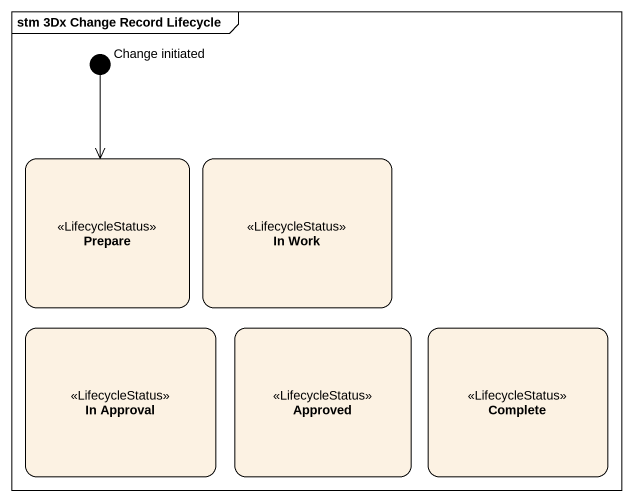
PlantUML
@startuml
mainframe stm 3Dx Change Record Lifecycle
hide empty description
state "Change initiated" as Change_initiated <<start>>
state Prepare <<LifecycleStatus>>
state "In Work" as In_Work <<LifecycleStatus>>
state "In Approval" as In_Approval <<LifecycleStatus>>
state Approved <<LifecycleStatus>>
state Complete <<LifecycleStatus>>
Change_initiated --> Prepare
@enduml
